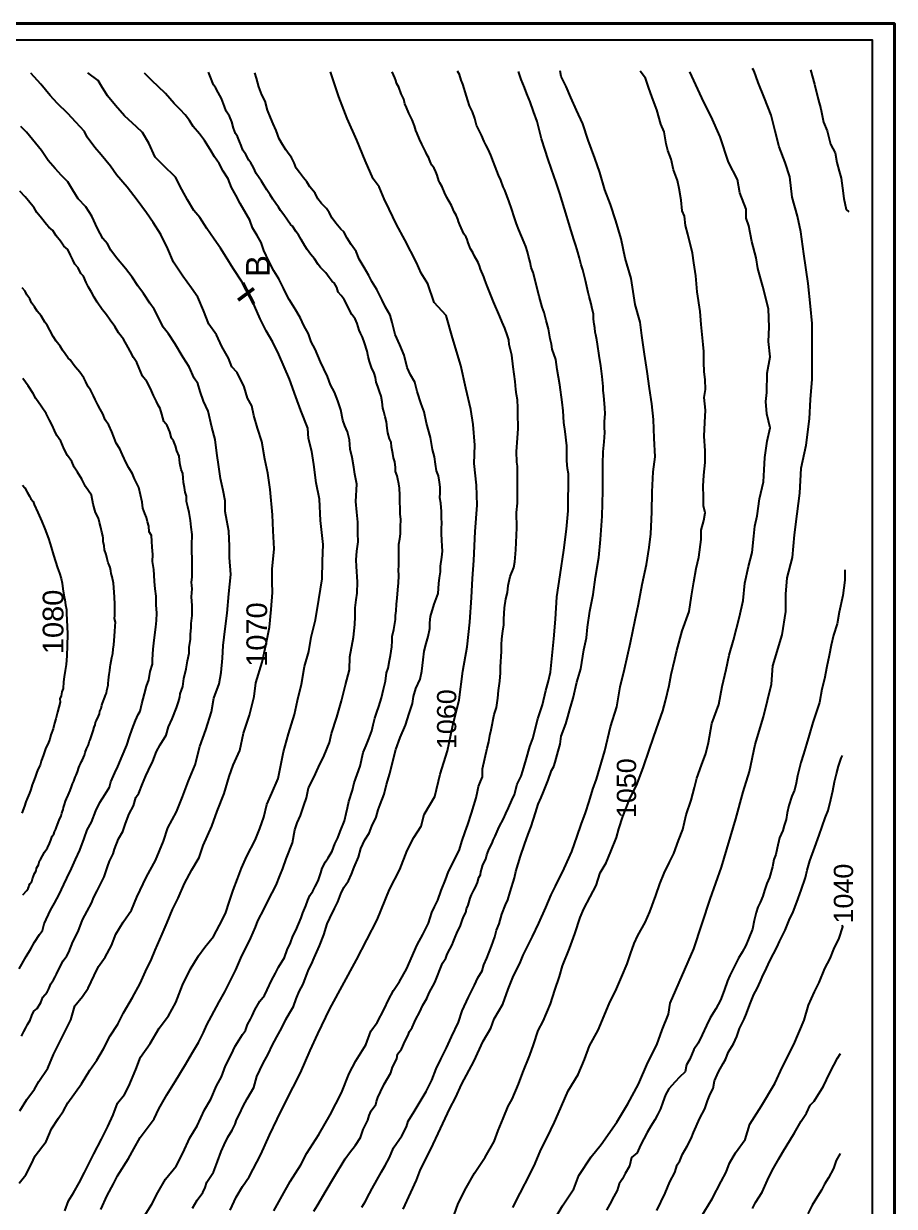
# Model space of a CAD drawing. Header units: millimetres. Extents: x 19067981 to 38137102, y 2652003 to 2652615.
# Drawn here: x 19068171.39 to 19068182.61, y 2652478.51 to 2652493.74 of the extents above; entities that cross this region are included whole.
import ezdxf

# ---------------------------------------------------------------- set-up
doc = ezdxf.new("R2010")
doc.units = ezdxf.units.MM
doc.layers.add('Layer1', color=7, linetype='Continuous', lineweight=50)
doc.styles.get("Standard").update_dxf_attribs({"font": 'arial.ttf'})

msp = doc.modelspace()

# ---------------------------------------------------------------- linework, layer by layer
at = {"color": 0, "lineweight": 40, "ltscale": 0.2}
msp.add_lwpolyline([(19068161.614, 2652493.739), (19068182.614, 2652493.739), (19068182.614, 2652464.039), (19068161.614, 2652464.039), (19068161.614, 2652493.739)], dxfattribs=at)
for points in [[(19068162.114, 2652465.013), (19068162.114, 2652493.532), (19068182.327, 2652493.532), (19068182.327, 2652465.013), (19068162.114, 2652465.013)], [(19068162.114, 2652465.013), (19068162.114, 2652493.532), (19068182.327, 2652493.532), (19068182.327, 2652465.013), (19068162.114, 2652465.013)], [(19068178.21, 2652478.297), (19068178.338, 2652478.517), (19068178.483, 2652478.734), (19068178.549, 2652478.907), (19068178.709, 2652479.145), (19068178.837, 2652479.306), (19068179.039, 2652479.595), (19068179.178, 2652479.831), (19068179.318, 2652480.081), (19068179.437, 2652480.361), (19068179.553, 2652480.59), (19068179.622, 2652480.781), (19068179.706, 2652480.985), (19068179.727, 2652481.127), (19068180.03, 2652481.824), (19068180.241, 2652482.464), (19068180.387, 2652482.878), (19068180.572, 2652483.5), (19068180.665, 2652483.848), (19068180.748, 2652484.11), (19068180.822, 2652484.458), (19068180.926, 2652484.813), (19068181.032, 2652485.234), (19068181.047, 2652485.469), (19068181.168, 2652485.868), (19068181.216, 2652486.169), (19068181.216, 2652486.392), (19068181.231, 2652486.601), (19068181.302, 2652486.863), (19068181.329, 2652487.156), (19068181.362, 2652487.429), (19068181.398, 2652487.694), (19068181.415, 2652488.016), (19068181.478, 2652488.311), (19068181.52, 2652488.649), (19068181.535, 2652488.899), (19068181.553, 2652489.161), (19068181.553, 2652489.5), (19068181.556, 2652489.879), (19068181.532, 2652490.102), (19068181.502, 2652490.394), (19068181.448, 2652490.777), (19068181.409, 2652491.057), (19068181.368, 2652491.262), (19068181.296, 2652491.503), (19068181.267, 2652491.765), (19068181.207, 2652491.95), (19068181.13, 2652492.152), (19068181.079, 2652492.355), (19068181.026, 2652492.56), (19068180.939, 2652492.778), (19068180.859, 2652492.98), (19068180.806, 2652493.126), (19068180.787, 2652493.16)], [(19068171.926, 2652478.45), (19068171.974, 2652478.58), (19068172.039, 2652478.685), (19068172.111, 2652478.813), (19068172.177, 2652478.946), (19068172.298, 2652479.186), (19068172.399, 2652479.375), (19068172.481, 2652479.539), (19068172.547, 2652479.688), (19068172.605, 2652479.837), (19068172.695, 2652479.948), (19068172.751, 2652480.058), (19068172.839, 2652480.271), (19068172.9, 2652480.43), (19068173.026, 2652480.607), (19068173.14, 2652480.804), (19068173.262, 2652480.961), (19068173.354, 2652481.134), (19068173.441, 2652481.359), (19068173.539, 2652481.558), (19068173.649, 2652481.735), (19068173.728, 2652481.848), (19068173.843, 2652481.983), (19068173.917, 2652482.13), (19068173.996, 2652482.28), (19068174.046, 2652482.439), (19068174.096, 2652482.582), (19068174.152, 2652482.725), (19068174.202, 2652482.863), (19068174.272, 2652483.018), (19068174.376, 2652483.226), (19068174.438, 2652483.375), (19068174.49, 2652483.521), (19068174.529, 2652483.684), (19068174.591, 2652483.829), (19068174.675, 2652484.018), (19068174.715, 2652484.233), (19068174.743, 2652484.361), (19068174.808, 2652484.593), (19068174.883, 2652484.844), (19068174.925, 2652485.025), (19068174.973, 2652485.232), (19068175.013, 2652485.463), (19068175.07, 2652485.655), (19068175.1, 2652485.838), (19068175.154, 2652486.063), (19068175.198, 2652486.322), (19068175.242, 2652486.592), (19068175.246, 2652486.817), (19068175.252, 2652487.034), (19068175.22, 2652487.343), (19068175.208, 2652487.616), (19068175.164, 2652487.827), (19068175.134, 2652488.062), (19068175.106, 2652488.229), (19068175.064, 2652488.396), (19068175.058, 2652488.528), (19068174.968, 2652488.759), (19068174.901, 2652488.934), (19068174.821, 2652489.163), (19068174.681, 2652489.48), (19068174.605, 2652489.638), (19068174.521, 2652489.785), (19068174.441, 2652489.94), (19068174.37, 2652490.105), (19068174.292, 2652490.263), (19068174.209, 2652490.41), (19068174.096, 2652490.587), (19068174.004, 2652490.732), (19068173.93, 2652490.848), (19068173.849, 2652490.965), (19068173.753, 2652491.102), (19068173.666, 2652491.241), (19068173.589, 2652491.332), (19068173.505, 2652491.47), (19068173.433, 2652491.605), (19068173.351, 2652491.762), (19068173.194, 2652491.918), (19068173.088, 2652492.019), (19068173.006, 2652492.198), (19068172.924, 2652492.337), (19068172.847, 2652492.409), (19068172.695, 2652492.552), (19068172.58, 2652492.687), (19068172.474, 2652492.811), (19068172.398, 2652492.936), (19068172.356, 2652493.008), (19068172.22, 2652493.105)], [(19068172.389, 2652478.467), (19068172.472, 2652478.65), (19068172.552, 2652478.8), (19068172.605, 2652478.901), (19068172.745, 2652479.127), (19068172.813, 2652479.252), (19068172.895, 2652479.398), (19068173.078, 2652479.635), (19068173.135, 2652479.764), (19068173.24, 2652479.944), (19068173.346, 2652480.115), (19068173.482, 2652480.338), (19068173.57, 2652480.49), (19068173.646, 2652480.621), (19068173.711, 2652480.748), (19068173.754, 2652480.847), (19068173.815, 2652480.958), (19068173.915, 2652481.142), (19068173.989, 2652481.271), (19068174.064, 2652481.427), (19068174.128, 2652481.554), (19068174.194, 2652481.705), (19068174.323, 2652481.966), (19068174.383, 2652482.105), (19068174.414, 2652482.185), (19068174.494, 2652482.341), (19068174.544, 2652482.449), (19068174.596, 2652482.548), (19068174.648, 2652482.645), (19068174.697, 2652482.767), (19068174.735, 2652482.861), (19068174.777, 2652482.983), (19068174.859, 2652483.191), (19068174.888, 2652483.359), (19068174.92, 2652483.446), (19068174.961, 2652483.543), (19068175.006, 2652483.672), (19068175.039, 2652483.771), (19068175.065, 2652483.9), (19068175.132, 2652484.033), (19068175.195, 2652484.165), (19068175.266, 2652484.315), (19068175.335, 2652484.481), (19068175.361, 2652484.598), (19068175.428, 2652484.81), (19068175.49, 2652485.019), (19068175.54, 2652485.224), (19068175.594, 2652485.416), (19068175.597, 2652485.586), (19068175.643, 2652485.84), (19068175.664, 2652486), (19068175.666, 2652486.099), (19068175.668, 2652486.217), (19068175.678, 2652486.318), (19068175.694, 2652486.406), (19068175.695, 2652486.55), (19068175.684, 2652486.748), (19068175.678, 2652486.836), (19068175.686, 2652486.946), (19068175.703, 2652487.066), (19068175.701, 2652487.18), (19068175.7, 2652487.318), (19068175.688, 2652487.448), (19068175.674, 2652487.587), (19068175.687, 2652487.808), (19068175.662, 2652487.938), (19068175.651, 2652488.028), (19068175.628, 2652488.151), (19068175.602, 2652488.261), (19068175.592, 2652488.379), (19068175.566, 2652488.481), (19068175.535, 2652488.561), (19068175.508, 2652488.634), (19068175.482, 2652488.764), (19068175.442, 2652488.88), (19068175.402, 2652488.992), (19068175.348, 2652489.088), (19068175.309, 2652489.197), (19068175.264, 2652489.296), (19068175.218, 2652489.384), (19068175.152, 2652489.549), (19068175.099, 2652489.643), (19068175.063, 2652489.744), (19068175.004, 2652489.852), (19068174.961, 2652489.947), (19068174.916, 2652490.029), (19068174.869, 2652490.104), (19068174.817, 2652490.185), (19068174.776, 2652490.261), (19068174.745, 2652490.332), (19068174.683, 2652490.452), (19068174.617, 2652490.558), (19068174.553, 2652490.681), (19068174.489, 2652490.818), (19068174.453, 2652490.923), (19068174.405, 2652491.013), (19068174.345, 2652491.109), (19068174.308, 2652491.21), (19068174.262, 2652491.289), (19068174.186, 2652491.421), (19068174.129, 2652491.531), (19068174.072, 2652491.631), (19068174.029, 2652491.742), (19068173.967, 2652491.84), (19068173.912, 2652491.939), (19068173.854, 2652492.023), (19068173.798, 2652492.117), (19068173.724, 2652492.233), (19068173.661, 2652492.319), (19068173.58, 2652492.414), (19068173.531, 2652492.493), (19068173.474, 2652492.563), (19068173.412, 2652492.635), (19068173.335, 2652492.712), (19068173.224, 2652492.839), (19068173.127, 2652492.928), (19068173.049, 2652493.004), (19068172.953, 2652493.102)], [(19068172.95, 2652478.386), (19068173.045, 2652478.536), (19068173.125, 2652478.689), (19068173.222, 2652478.86), (19068173.358, 2652479.028), (19068173.447, 2652479.195), (19068173.538, 2652479.39), (19068173.631, 2652479.548), (19068173.727, 2652479.752), (19068173.807, 2652479.888), (19068173.881, 2652480.06), (19068173.943, 2652480.176), (19068173.996, 2652480.317), (19068174.068, 2652480.461), (19068174.122, 2652480.57), (19068174.173, 2652480.653), (19068174.215, 2652480.721), (19068174.253, 2652480.775), (19068174.277, 2652480.849), (19068174.316, 2652480.921), (19068174.341, 2652480.961), (19068174.374, 2652481.041), (19068174.44, 2652481.15), (19068174.496, 2652481.226), (19068174.534, 2652481.298), (19068174.589, 2652481.417), (19068174.638, 2652481.511), (19068174.677, 2652481.588), (19068174.755, 2652481.715), (19068174.792, 2652481.813), (19068174.833, 2652481.903), (19068174.865, 2652481.988), (19068174.9, 2652482.06), (19068174.938, 2652482.144), (19068174.972, 2652482.224), (19068174.994, 2652482.291), (19068175.032, 2652482.379), (19068175.058, 2652482.451), (19068175.083, 2652482.512), (19068175.119, 2652482.568), (19068175.153, 2652482.627), (19068175.188, 2652482.7), (19068175.223, 2652482.802), (19068175.241, 2652482.865), (19068175.283, 2652482.946), (19068175.318, 2652482.996), (19068175.369, 2652483.082), (19068175.403, 2652483.176), (19068175.444, 2652483.256), (19068175.472, 2652483.337), (19068175.527, 2652483.473), (19068175.55, 2652483.566), (19068175.567, 2652483.642), (19068175.586, 2652483.723), (19068175.634, 2652483.868), (19068175.655, 2652483.965), (19068175.691, 2652484.072), (19068175.732, 2652484.178), (19068175.769, 2652484.353), (19068175.81, 2652484.443), (19068175.843, 2652484.531), (19068175.88, 2652484.634), (19068175.9, 2652484.712), (19068175.92, 2652484.795), (19068175.947, 2652484.875), (19068175.971, 2652484.948), (19068176.005, 2652485.056), (19068176.033, 2652485.169), (19068176.057, 2652485.271), (19068176.071, 2652485.379), (19068176.091, 2652485.44), (19068176.11, 2652485.54), (19068176.123, 2652485.603), (19068176.139, 2652485.716), (19068176.141, 2652485.792), (19068176.144, 2652485.848), (19068176.166, 2652485.939), (19068176.184, 2652486.068), (19068176.184, 2652486.119), (19068176.193, 2652486.179), (19068176.201, 2652486.262), (19068176.207, 2652486.342), (19068176.217, 2652486.45), (19068176.223, 2652486.537), (19068176.227, 2652486.628), (19068176.226, 2652486.712), (19068176.228, 2652486.754), (19068176.23, 2652486.855), (19068176.231, 2652486.941), (19068176.231, 2652487.037), (19068176.243, 2652487.104), (19068176.249, 2652487.171), (19068176.252, 2652487.261), (19068176.254, 2652487.354), (19068176.245, 2652487.426), (19068176.246, 2652487.511), (19068176.243, 2652487.564), (19068176.243, 2652487.666), (19068176.239, 2652487.758), (19068176.227, 2652487.815), (19068176.217, 2652487.873), (19068176.207, 2652487.915), (19068176.184, 2652487.974), (19068176.186, 2652488.022), (19068176.179, 2652488.096), (19068176.162, 2652488.149), (19068176.151, 2652488.204), (19068176.135, 2652488.288), (19068176.132, 2652488.349), (19068176.109, 2652488.393), (19068176.087, 2652488.472), (19068176.077, 2652488.532), (19068176.072, 2652488.611), (19068176.052, 2652488.677), (19068176.036, 2652488.743), (19068176.024, 2652488.786), (19068176.016, 2652488.867), (19068176.001, 2652488.941), (19068175.978, 2652489.002), (19068175.957, 2652489.066), (19068175.935, 2652489.121), (19068175.93, 2652489.181), (19068175.911, 2652489.237), (19068175.877, 2652489.31), (19068175.853, 2652489.387), (19068175.834, 2652489.453), (19068175.82, 2652489.523), (19068175.787, 2652489.627), (19068175.759, 2652489.704), (19068175.736, 2652489.754), (19068175.72, 2652489.794), (19068175.691, 2652489.878), (19068175.668, 2652489.94), (19068175.623, 2652489.994), (19068175.595, 2652490.05), (19068175.565, 2652490.116), (19068175.524, 2652490.186), (19068175.484, 2652490.239), (19068175.447, 2652490.28), (19068175.428, 2652490.341), (19068175.395, 2652490.4), (19068175.372, 2652490.42), (19068175.333, 2652490.471), (19068175.288, 2652490.529), (19068175.221, 2652490.598), (19068175.19, 2652490.639), (19068175.141, 2652490.712), (19068175.091, 2652490.771), (19068175.049, 2652490.832), (19068175.018, 2652490.878), (19068174.972, 2652490.958), (19068174.938, 2652491.021), (19068174.906, 2652491.057), (19068174.858, 2652491.13), (19068174.832, 2652491.153), (19068174.795, 2652491.207), (19068174.748, 2652491.275), (19068174.706, 2652491.335), (19068174.677, 2652491.376), (19068174.642, 2652491.421), (19068174.605, 2652491.477), (19068174.571, 2652491.535), (19068174.53, 2652491.598), (19068174.486, 2652491.666), (19068174.46, 2652491.712), (19068174.428, 2652491.752), (19068174.391, 2652491.808), (19068174.357, 2652491.885), (19068174.32, 2652491.947), (19068174.295, 2652491.981), (19068174.258, 2652492.054), (19068174.219, 2652492.111), (19068174.198, 2652492.169), (19068174.177, 2652492.222), (19068174.149, 2652492.284), (19068174.125, 2652492.323), (19068174.1, 2652492.393), (19068174.075, 2652492.476), (19068174.048, 2652492.549), (19068174.005, 2652492.612), (19068173.981, 2652492.672), (19068173.944, 2652492.775), (19068173.902, 2652492.851), (19068173.868, 2652492.916), (19068173.84, 2652492.953), (19068173.795, 2652493.07), (19068173.775, 2652493.113)], [(19068173.572, 2652478.484), (19068173.63, 2652478.59), (19068173.704, 2652478.688), (19068173.732, 2652478.754), (19068173.756, 2652478.819), (19068173.84, 2652478.951), (19068173.893, 2652479.088), (19068173.938, 2652479.216), (19068173.977, 2652479.302), (19068174.027, 2652479.4), (19068174.08, 2652479.49), (19068174.119, 2652479.567), (19068174.138, 2652479.623), (19068174.174, 2652479.697), (19068174.223, 2652479.799), (19068174.276, 2652479.893), (19068174.362, 2652480.04), (19068174.4, 2652480.183), (19068174.478, 2652480.346), (19068174.548, 2652480.478), (19068174.596, 2652480.58), (19068174.659, 2652480.693), (19068174.722, 2652480.809), (19068174.773, 2652480.915), (19068174.82, 2652480.996), (19068174.873, 2652481.081), (19068174.904, 2652481.18), (19068174.946, 2652481.274), (19068174.998, 2652481.371), (19068175.04, 2652481.487), (19068175.07, 2652481.565), (19068175.104, 2652481.627), (19068175.139, 2652481.708), (19068175.207, 2652481.866), (19068175.261, 2652482.007), (19068175.304, 2652482.147), (19068175.341, 2652482.22), (19068175.402, 2652482.345), (19068175.443, 2652482.429), (19068175.48, 2652482.532), (19068175.522, 2652482.616), (19068175.582, 2652482.699), (19068175.617, 2652482.787), (19068175.655, 2652482.879), (19068175.708, 2652483.006), (19068175.741, 2652483.118), (19068175.789, 2652483.23), (19068175.845, 2652483.317), (19068175.879, 2652483.405), (19068175.937, 2652483.522), (19068175.964, 2652483.614), (19068175.989, 2652483.682), (19068176.042, 2652483.816), (19068176.068, 2652483.943), (19068176.112, 2652484.082), (19068176.153, 2652484.24), (19068176.192, 2652484.393), (19068176.247, 2652484.545), (19068176.313, 2652484.705), (19068176.361, 2652484.855), (19068176.407, 2652484.985), (19068176.42, 2652485.073), (19068176.449, 2652485.178), (19068176.504, 2652485.299), (19068176.525, 2652485.401), (19068176.542, 2652485.545), (19068176.557, 2652485.657), (19068176.58, 2652485.759), (19068176.605, 2652485.846), (19068176.627, 2652485.949), (19068176.63, 2652486.024), (19068176.636, 2652486.104), (19068176.683, 2652486.264), (19068176.734, 2652486.401), (19068176.743, 2652486.53), (19068176.754, 2652486.603), (19068176.764, 2652486.678), (19068176.768, 2652486.753), (19068176.782, 2652486.867), (19068176.793, 2652486.948), (19068176.788, 2652487.011), (19068176.782, 2652487.086), (19068176.779, 2652487.169), (19068176.78, 2652487.245), (19068176.784, 2652487.297), (19068176.777, 2652487.385), (19068176.778, 2652487.456), (19068176.77, 2652487.565), (19068176.759, 2652487.632), (19068176.761, 2652487.699), (19068176.761, 2652487.772), (19068176.754, 2652487.835), (19068176.742, 2652487.916), (19068176.715, 2652487.979), (19068176.701, 2652488.068), (19068176.687, 2652488.16), (19068176.663, 2652488.255), (19068176.636, 2652488.41), (19068176.587, 2652488.594), (19068176.556, 2652488.74), (19068176.515, 2652488.842), (19068176.466, 2652489.002), (19068176.437, 2652489.123), (19068176.381, 2652489.216), (19068176.337, 2652489.31), (19068176.297, 2652489.468), (19068176.243, 2652489.602), (19068176.18, 2652489.735), (19068176.143, 2652489.892), (19068176.116, 2652489.986), (19068176.059, 2652490.087), (19068176.013, 2652490.178), (19068175.947, 2652490.314), (19068175.882, 2652490.42), (19068175.841, 2652490.494), (19068175.782, 2652490.598), (19068175.718, 2652490.705), (19068175.679, 2652490.803), (19068175.615, 2652490.894), (19068175.565, 2652490.975), (19068175.522, 2652491.058), (19068175.481, 2652491.093), (19068175.418, 2652491.168), (19068175.369, 2652491.235), (19068175.331, 2652491.308), (19068175.298, 2652491.357), (19068175.232, 2652491.422), (19068175.186, 2652491.484), (19068175.15, 2652491.558), (19068175.082, 2652491.636), (19068175.045, 2652491.701), (19068174.999, 2652491.752), (19068174.949, 2652491.822), (19068174.908, 2652491.88), (19068174.882, 2652491.947), (19068174.846, 2652492.017), (19068174.815, 2652492.054), (19068174.771, 2652492.115), (19068174.731, 2652492.183), (19068174.687, 2652492.256), (19068174.647, 2652492.361), (19068174.61, 2652492.45), (19068174.577, 2652492.529), (19068174.538, 2652492.626), (19068174.507, 2652492.742), (19068174.464, 2652492.824), (19068174.427, 2652492.927), (19068174.397, 2652493.037), (19068174.375, 2652493.104)], [(19068174.617, 2652478.452), (19068174.725, 2652478.643), (19068174.828, 2652478.829), (19068174.965, 2652479.044), (19068175.045, 2652479.193), (19068175.197, 2652479.433), (19068175.345, 2652479.688), (19068175.491, 2652479.969), (19068175.588, 2652480.221), (19068175.673, 2652480.385), (19068175.805, 2652480.589), (19068175.868, 2652480.764), (19068175.948, 2652480.878), (19068176.042, 2652481.05), (19068176.096, 2652481.17), (19068176.162, 2652481.288), (19068176.239, 2652481.405), (19068176.328, 2652481.565), (19068176.464, 2652481.879), (19068176.539, 2652482.008), (19068176.613, 2652482.154), (19068176.655, 2652482.294), (19068176.688, 2652482.367), (19068176.731, 2652482.45), (19068176.773, 2652482.578), (19068176.831, 2652482.714), (19068176.87, 2652482.82), (19068176.957, 2652482.988), (19068177.01, 2652483.103), (19068177.039, 2652483.207), (19068177.083, 2652483.332), (19068177.12, 2652483.425), (19068177.165, 2652483.571), (19068177.225, 2652483.77), (19068177.242, 2652483.853), (19068177.254, 2652483.914), (19068177.282, 2652483.979), (19068177.305, 2652484.041), (19068177.309, 2652484.142), (19068177.368, 2652484.408), (19068177.389, 2652484.493), (19068177.402, 2652484.574), (19068177.42, 2652484.647), (19068177.458, 2652484.841), (19068177.487, 2652484.931), (19068177.506, 2652485.053), (19068177.515, 2652485.154), (19068177.531, 2652485.273), (19068177.54, 2652485.379), (19068177.54, 2652485.456), (19068177.553, 2652485.653), (19068177.554, 2652485.738), (19068177.557, 2652485.818), (19068177.571, 2652485.918), (19068177.58, 2652485.998), (19068177.58, 2652486.069), (19068177.591, 2652486.215), (19068177.606, 2652486.331), (19068177.629, 2652486.416), (19068177.639, 2652486.504), (19068177.665, 2652486.619), (19068177.71, 2652486.734), (19068177.723, 2652486.809), (19068177.735, 2652486.963), (19068177.748, 2652487.246), (19068177.746, 2652487.444), (19068177.757, 2652487.565), (19068177.76, 2652487.688), (19068177.759, 2652487.791), (19068177.758, 2652487.88), (19068177.756, 2652488.04), (19068177.748, 2652488.094), (19068177.746, 2652488.228), (19068177.76, 2652488.4), (19068177.765, 2652488.524), (19068177.764, 2652488.724), (19068177.762, 2652488.791), (19068177.756, 2652488.896), (19068177.744, 2652488.965), (19068177.737, 2652489.027), (19068177.727, 2652489.13), (19068177.702, 2652489.319), (19068177.686, 2652489.471), (19068177.652, 2652489.609), (19068177.646, 2652489.666), (19068177.629, 2652489.718), (19068177.597, 2652489.816), (19068177.559, 2652489.893), (19068177.529, 2652489.966), (19068177.451, 2652490.155), (19068177.363, 2652490.37), (19068177.337, 2652490.441), (19068177.324, 2652490.48), (19068177.283, 2652490.579), (19068177.267, 2652490.619), (19068177.25, 2652490.662), (19068177.206, 2652490.747), (19068177.184, 2652490.791), (19068177.154, 2652490.84), (19068177.124, 2652490.918), (19068177.111, 2652490.96), (19068177.095, 2652490.989), (19068177.068, 2652491.032), (19068177.017, 2652491.148), (19068177, 2652491.192), (19068176.989, 2652491.222), (19068176.968, 2652491.273), (19068176.943, 2652491.315), (19068176.906, 2652491.399), (19068176.879, 2652491.448), (19068176.846, 2652491.5), (19068176.818, 2652491.566), (19068176.787, 2652491.639), (19068176.758, 2652491.689), (19068176.743, 2652491.713), (19068176.721, 2652491.789), (19068176.704, 2652491.83), (19068176.686, 2652491.876), (19068176.655, 2652491.918), (19068176.643, 2652491.943), (19068176.625, 2652491.986), (19068176.614, 2652492.013), (19068176.596, 2652492.045), (19068176.579, 2652492.082), (19068176.548, 2652492.146), (19068176.526, 2652492.187), (19068176.496, 2652492.253), (19068176.465, 2652492.325), (19068176.45, 2652492.363), (19068176.43, 2652492.424), (19068176.401, 2652492.501), (19068176.38, 2652492.545), (19068176.36, 2652492.588), (19068176.328, 2652492.659), (19068176.308, 2652492.705), (19068176.292, 2652492.767), (19068176.259, 2652492.836), (19068176.229, 2652492.922), (19068176.203, 2652492.963), (19068176.199, 2652492.977), (19068176.19, 2652493.008), (19068176.176, 2652493.043), (19068176.141, 2652493.119)], [(19068175.133, 2652478.447), (19068175.176, 2652478.515), (19068175.292, 2652478.714), (19068175.386, 2652478.871), (19068175.536, 2652479.12), (19068175.595, 2652479.2), (19068175.67, 2652479.296), (19068175.733, 2652479.397), (19068175.771, 2652479.497), (19068175.829, 2652479.621), (19068175.848, 2652479.679), (19068175.871, 2652479.738), (19068175.934, 2652479.823), (19068175.943, 2652479.86), (19068175.959, 2652479.909), (19068175.994, 2652479.985), (19068176.042, 2652480.081), (19068176.124, 2652480.23), (19068176.149, 2652480.301), (19068176.202, 2652480.411), (19068176.211, 2652480.468), (19068176.265, 2652480.533), (19068176.312, 2652480.639), (19068176.345, 2652480.703), (19068176.367, 2652480.76), (19068176.401, 2652480.812), (19068176.429, 2652480.881), (19068176.447, 2652480.92), (19068176.494, 2652481.006), (19068176.54, 2652481.102), (19068176.589, 2652481.187), (19068176.621, 2652481.258), (19068176.693, 2652481.394), (19068176.793, 2652481.64), (19068176.836, 2652481.705), (19068176.852, 2652481.755), (19068176.885, 2652481.822), (19068176.915, 2652481.876), (19068176.928, 2652481.91), (19068176.955, 2652481.974), (19068176.975, 2652482.027), (19068177.022, 2652482.128), (19068177.047, 2652482.19), (19068177.061, 2652482.239), (19068177.091, 2652482.295), (19068177.102, 2652482.342), (19068177.121, 2652482.389), (19068177.149, 2652482.477), (19068177.167, 2652482.521), (19068177.196, 2652482.581), (19068177.218, 2652482.62), (19068177.244, 2652482.68), (19068177.26, 2652482.743), (19068177.282, 2652482.78), (19068177.284, 2652482.815), (19068177.299, 2652482.859), (19068177.312, 2652482.907), (19068177.348, 2652482.98), (19068177.364, 2652483.038), (19068177.384, 2652483.09), (19068177.407, 2652483.139), (19068177.431, 2652483.186), (19068177.443, 2652483.223), (19068177.458, 2652483.251), (19068177.472, 2652483.276), (19068177.523, 2652483.396), (19068177.577, 2652483.499), (19068177.607, 2652483.568), (19068177.644, 2652483.641), (19068177.685, 2652483.739), (19068177.721, 2652483.813), (19068177.754, 2652483.944), (19068177.807, 2652484.049), (19068177.825, 2652484.118), (19068177.871, 2652484.264), (19068177.916, 2652484.429), (19068177.955, 2652484.536), (19068178.022, 2652484.789), (19068178.079, 2652484.967), (19068178.125, 2652485.152), (19068178.152, 2652485.26), (19068178.184, 2652485.39), (19068178.226, 2652485.819), (19068178.248, 2652486.07), (19068178.264, 2652486.359), (19068178.306, 2652486.642), (19068178.354, 2652486.961), (19068178.388, 2652487.231), (19068178.411, 2652487.465), (19068178.415, 2652487.941), (19068178.403, 2652488.011), (19068178.393, 2652488.109), (19068178.392, 2652488.302), (19068178.372, 2652488.488), (19068178.357, 2652488.602), (19068178.345, 2652488.752), (19068178.332, 2652488.863), (19068178.303, 2652489.086), (19068178.27, 2652489.284), (19068178.251, 2652489.414), (19068178.206, 2652489.546), (19068178.195, 2652489.612), (19068178.181, 2652489.681), (19068178.158, 2652489.808), (19068178.127, 2652489.916), (19068178.1, 2652490.02), (19068178.077, 2652490.09), (19068178.038, 2652490.228), (19068177.96, 2652490.534), (19068177.936, 2652490.599), (19068177.923, 2652490.667), (19068177.9, 2652490.743), (19068177.885, 2652490.799), (19068177.864, 2652490.868), (19068177.843, 2652490.919), (19068177.774, 2652491.085), (19068177.744, 2652491.163), (19068177.718, 2652491.238), (19068177.679, 2652491.36), (19068177.651, 2652491.444), (19068177.594, 2652491.594), (19068177.574, 2652491.638), (19068177.542, 2652491.724), (19068177.515, 2652491.788), (19068177.45, 2652491.957), (19068177.413, 2652492.045), (19068177.379, 2652492.121), (19068177.349, 2652492.178), (19068177.329, 2652492.223), (19068177.296, 2652492.301), (19068177.229, 2652492.43), (19068177.209, 2652492.518), (19068177.178, 2652492.602), (19068177.139, 2652492.681), (19068177.12, 2652492.748), (19068177.103, 2652492.806), (19068177.055, 2652492.958), (19068177.034, 2652493.011), (19068177.011, 2652493.084), (19068176.986, 2652493.126)], [(19068175.752, 2652478.501), (19068175.796, 2652478.569), (19068175.852, 2652478.676), (19068175.887, 2652478.738), (19068176.004, 2652478.954), (19068176.054, 2652479.035), (19068176.109, 2652479.139), (19068176.159, 2652479.263), (19068176.268, 2652479.419), (19068176.329, 2652479.532), (19068176.35, 2652479.605), (19068176.425, 2652479.731), (19068176.491, 2652479.836), (19068176.528, 2652479.904), (19068176.58, 2652479.99), (19068176.654, 2652480.136), (19068176.711, 2652480.279), (19068176.772, 2652480.404), (19068176.842, 2652480.55), (19068176.907, 2652480.694), (19068176.997, 2652480.883), (19068177.047, 2652481.025), (19068177.128, 2652481.204), (19068177.206, 2652481.356), (19068177.247, 2652481.452), (19068177.302, 2652481.543), (19068177.325, 2652481.619), (19068177.364, 2652481.705), (19068177.421, 2652481.859), (19068177.466, 2652481.98), (19068177.488, 2652482.064), (19068177.521, 2652482.146), (19068177.558, 2652482.271), (19068177.605, 2652482.391), (19068177.633, 2652482.458), (19068177.665, 2652482.56), (19068177.721, 2652482.739), (19068177.738, 2652482.823), (19068177.795, 2652483.02), (19068177.849, 2652483.169), (19068177.896, 2652483.301), (19068177.933, 2652483.401), (19068177.99, 2652483.578), (19068178.024, 2652483.69), (19068178.062, 2652483.776), (19068178.094, 2652483.849), (19068178.155, 2652483.997), (19068178.197, 2652484.121), (19068178.226, 2652484.175), (19068178.243, 2652484.229), (19068178.284, 2652484.372), (19068178.309, 2652484.461), (19068178.32, 2652484.563), (19068178.383, 2652484.721), (19068178.406, 2652484.815), (19068178.432, 2652484.908), (19068178.475, 2652485.052), (19068178.523, 2652485.261), (19068178.573, 2652485.431), (19068178.615, 2652485.674), (19068178.648, 2652485.83), (19068178.658, 2652485.966), (19068178.692, 2652486.173), (19068178.735, 2652486.389), (19068178.764, 2652486.613), (19068178.807, 2652486.865), (19068178.827, 2652487.096), (19068178.851, 2652487.397), (19068178.858, 2652487.725), (19068178.857, 2652487.868), (19068178.857, 2652488.07), (19068178.861, 2652488.227), (19068178.873, 2652488.356), (19068178.884, 2652488.473), (19068178.879, 2652488.537), (19068178.88, 2652488.617), (19068178.886, 2652488.713), (19068178.883, 2652488.79), (19068178.872, 2652488.952), (19068178.864, 2652489.017), (19068178.861, 2652489.065), (19068178.85, 2652489.194), (19068178.831, 2652489.333), (19068178.812, 2652489.464), (19068178.791, 2652489.613), (19068178.78, 2652489.668), (19068178.767, 2652489.73), (19068178.76, 2652489.767), (19068178.754, 2652489.823), (19068178.744, 2652489.868), (19068178.738, 2652489.935), (19068178.736, 2652489.997), (19068178.714, 2652490.09), (19068178.707, 2652490.13), (19068178.682, 2652490.224), (19068178.67, 2652490.278), (19068178.652, 2652490.353), (19068178.636, 2652490.431), (19068178.602, 2652490.568), (19068178.578, 2652490.635), (19068178.558, 2652490.719), (19068178.535, 2652490.796), (19068178.511, 2652490.881), (19068178.486, 2652490.961), (19068178.449, 2652491.073), (19068178.419, 2652491.168), (19068178.394, 2652491.255), (19068178.304, 2652491.552), (19068178.257, 2652491.694), (19068178.197, 2652491.864), (19068178.149, 2652492.004), (19068178.116, 2652492.108), (19068178.069, 2652492.255), (19068178.01, 2652492.481), (19068177.965, 2652492.609), (19068177.923, 2652492.733), (19068177.88, 2652492.836), (19068177.85, 2652492.915), (19068177.805, 2652493.02), (19068177.772, 2652493.123)], [(19068176.286, 2652478.473), (19068176.385, 2652478.686), (19068176.455, 2652478.847), (19068176.51, 2652478.982), (19068176.642, 2652479.245), (19068176.768, 2652479.513), (19068176.888, 2652479.768), (19068176.958, 2652479.907), (19068177.041, 2652480.086), (19068177.194, 2652480.373), (19068177.316, 2652480.637), (19068177.413, 2652480.805), (19068177.458, 2652480.922), (19068177.568, 2652481.111), (19068177.637, 2652481.308), (19068177.705, 2652481.479), (19068177.789, 2652481.637), (19068177.832, 2652481.744), (19068177.953, 2652481.985), (19068178.035, 2652482.158), (19068178.124, 2652482.359), (19068178.194, 2652482.522), (19068178.247, 2652482.633), (19068178.36, 2652482.86), (19068178.457, 2652483.08), (19068178.526, 2652483.275), (19068178.579, 2652483.428), (19068178.635, 2652483.577), (19068178.682, 2652483.723), (19068178.73, 2652483.882), (19068178.774, 2652484.009), (19068178.883, 2652484.376), (19068178.957, 2652484.683), (19068179.036, 2652484.94), (19068179.082, 2652485.201), (19068179.135, 2652485.425), (19068179.215, 2652485.771), (19068179.274, 2652486.061), (19068179.316, 2652486.265), (19068179.365, 2652486.519), (19068179.42, 2652486.776), (19068179.456, 2652486.992), (19068179.477, 2652487.17), (19068179.491, 2652487.45), (19068179.492, 2652487.71), (19068179.508, 2652487.968), (19068179.532, 2652488.163), (19068179.52, 2652488.402), (19068179.511, 2652488.642), (19068179.489, 2652488.844), (19068179.46, 2652489.039), (19068179.431, 2652489.26), (19068179.396, 2652489.485), (19068179.359, 2652489.722), (19068179.338, 2652489.893), (19068179.275, 2652490.123), (19068179.223, 2652490.459), (19068179.147, 2652490.721), (19068179.092, 2652490.968), (19068179.026, 2652491.201), (19068178.955, 2652491.41), (19068178.885, 2652491.601), (19068178.82, 2652491.821), (19068178.754, 2652492.006), (19068178.669, 2652492.238), (19068178.6, 2652492.447), (19068178.52, 2652492.626), (19068178.447, 2652492.79), (19068178.387, 2652492.93), (19068178.322, 2652493.06), (19068178.306, 2652493.133)], [(19068177.697, 2652478.493), (19068177.792, 2652478.68), (19068177.916, 2652478.918), (19068177.984, 2652479.063), (19068178.06, 2652479.235), (19068178.14, 2652479.396), (19068178.234, 2652479.595), (19068178.283, 2652479.702), (19068178.412, 2652479.996), (19068178.539, 2652480.208), (19068178.62, 2652480.402), (19068178.687, 2652480.576), (19068178.796, 2652480.777), (19068178.938, 2652481.116), (19068179.035, 2652481.312), (19068179.097, 2652481.462), (19068179.171, 2652481.631), (19068179.213, 2652481.759), (19068179.26, 2652481.893), (19068179.307, 2652481.997), (19068179.402, 2652482.163), (19068179.462, 2652482.3), (19068179.541, 2652482.514), (19068179.594, 2652482.664), (19068179.646, 2652482.798), (19068179.717, 2652482.943), (19068179.773, 2652483.052), (19068179.833, 2652483.219), (19068179.887, 2652483.363), (19068179.933, 2652483.551), (19068179.998, 2652483.741), (19068180.038, 2652483.902), (19068180.067, 2652484.023), (19068180.128, 2652484.19), (19068180.185, 2652484.34), (19068180.219, 2652484.483), (19068180.261, 2652484.725), (19068180.353, 2652484.972), (19068180.397, 2652485.203), (19068180.447, 2652485.421), (19068180.487, 2652485.609), (19068180.54, 2652485.801), (19068180.618, 2652486.101), (19068180.665, 2652486.309), (19068180.689, 2652486.534), (19068180.734, 2652486.748), (19068180.781, 2652486.927), (19068180.803, 2652487.141), (19068180.817, 2652487.269), (19068180.846, 2652487.403), (19068180.875, 2652487.622), (19068180.926, 2652487.837), (19068180.935, 2652487.993), (19068180.944, 2652488.151), (19068180.975, 2652488.361), (19068181.015, 2652488.535), (19068180.973, 2652488.716), (19068180.959, 2652488.875), (19068180.973, 2652488.988), (19068180.975, 2652489.237), (19068181.013, 2652489.447), (19068180.991, 2652489.646), (19068181, 2652489.831), (19068180.993, 2652490.065), (19068180.919, 2652490.353), (19068180.855, 2652490.585), (19068180.832, 2652490.723), (19068180.779, 2652490.935), (19068180.738, 2652491.136), (19068180.705, 2652491.235), (19068180.706, 2652491.35), (19068180.623, 2652491.559), (19068180.593, 2652491.734), (19068180.479, 2652491.957), (19068180.37, 2652492.283), (19068180.253, 2652492.542), (19068180.161, 2652492.726), (19068179.978, 2652493.117)], [(19068181.532, 2652493.144), (19068181.585, 2652492.959), (19068181.631, 2652492.768), (19068181.668, 2652492.644), (19068181.702, 2652492.471), (19068181.748, 2652492.357), (19068181.791, 2652492.187), (19068181.853, 2652492.076), (19068181.874, 2652491.952), (19068181.902, 2652491.838), (19068181.927, 2652491.749), (19068181.945, 2652491.622), (19068181.961, 2652491.489), (19068181.995, 2652491.347), (19068182.029, 2652491.316)], [(19068171.345, 2652479.739), (19068171.435, 2652479.884), (19068171.534, 2652480.018), (19068171.59, 2652480.115), (19068171.706, 2652480.289), (19068171.779, 2652480.463), (19068171.847, 2652480.601), (19068171.935, 2652480.775), (19068172.002, 2652480.912), (19068172.056, 2652481.093), (19068172.155, 2652481.211), (19068172.228, 2652481.32), (19068172.303, 2652481.48), (19068172.357, 2652481.596), (19068172.447, 2652481.718), (19068172.525, 2652481.869), (19068172.583, 2652482.015), (19068172.676, 2652482.168), (19068172.783, 2652482.325), (19068172.854, 2652482.491), (19068172.978, 2652482.752), (19068173.092, 2652482.961), (19068173.195, 2652483.212), (19068173.254, 2652483.382), (19068173.365, 2652483.591), (19068173.442, 2652483.784), (19068173.518, 2652483.988), (19068173.604, 2652484.195), (19068173.665, 2652484.429), (19068173.74, 2652484.646), (19068173.816, 2652484.878), (19068173.847, 2652485.054), (19068173.915, 2652485.239), (19068173.939, 2652485.384), (19068173.958, 2652485.569), (19068173.967, 2652485.73), (19068173.993, 2652485.948), (19068174.019, 2652486.149), (19068174.038, 2652486.398), (19068174.066, 2652486.646), (19068174.049, 2652486.865), (19068174.046, 2652487.011), (19068174.04, 2652487.204), (19068174.014, 2652487.341), (19068173.991, 2652487.458), (19068173.991, 2652487.593), (19068173.967, 2652487.727), (19068173.932, 2652487.881), (19068173.911, 2652488.034), (19068173.883, 2652488.21), (19068173.861, 2652488.385), (19068173.821, 2652488.543), (19068173.774, 2652488.747), (19068173.714, 2652488.876), (19068173.67, 2652489.003), (19068173.638, 2652489.104), (19068173.591, 2652489.175), (19068173.528, 2652489.32), (19068173.449, 2652489.442), (19068173.344, 2652489.62), (19068173.262, 2652489.745), (19068173.193, 2652489.829), (19068173.141, 2652489.94), (19068173.075, 2652490.061), (19068173.019, 2652490.138), (19068172.937, 2652490.265), (19068172.867, 2652490.364), (19068172.793, 2652490.475), (19068172.707, 2652490.585), (19068172.593, 2652490.725), (19068172.52, 2652490.822), (19068172.476, 2652490.902), (19068172.416, 2652490.973), (19068172.348, 2652491.101), (19068172.273, 2652491.26), (19068172.195, 2652491.38), (19068172.096, 2652491.484), (19068172.03, 2652491.596), (19068171.965, 2652491.701), (19068171.881, 2652491.783), (19068171.801, 2652491.875), (19068171.712, 2652491.976), (19068171.626, 2652492.107), (19068171.51, 2652492.247), (19068171.43, 2652492.34), (19068171.357, 2652492.415)], [(19068171.367, 2652480.701), (19068171.398, 2652480.76), (19068171.424, 2652480.81), (19068171.444, 2652480.851), (19068171.479, 2652480.908), (19068171.5, 2652480.969), (19068171.527, 2652481.023), (19068171.57, 2652481.059), (19068171.614, 2652481.133), (19068171.642, 2652481.204), (19068171.696, 2652481.269), (19068171.719, 2652481.312), (19068171.743, 2652481.373), (19068171.779, 2652481.425), (19068171.801, 2652481.467), (19068171.818, 2652481.499), (19068171.858, 2652481.58), (19068171.903, 2652481.671), (19068171.951, 2652481.734), (19068171.976, 2652481.781), (19068172.027, 2652481.916), (19068172.095, 2652482.049), (19068172.154, 2652482.2), (19068172.213, 2652482.312), (19068172.268, 2652482.413), (19068172.301, 2652482.491), (19068172.344, 2652482.574), (19068172.393, 2652482.677), (19068172.434, 2652482.754), (19068172.474, 2652482.882), (19068172.499, 2652482.954), (19068172.546, 2652483.049), (19068172.564, 2652483.11), (19068172.616, 2652483.241), (19068172.671, 2652483.336), (19068172.706, 2652483.438), (19068172.756, 2652483.565), (19068172.81, 2652483.665), (19068172.841, 2652483.776), (19068172.88, 2652483.831), (19068172.924, 2652483.952), (19068172.971, 2652484.052), (19068173.003, 2652484.124), (19068173.061, 2652484.244), (19068173.106, 2652484.365), (19068173.153, 2652484.453), (19068173.229, 2652484.575), (19068173.261, 2652484.685), (19068173.31, 2652484.789), (19068173.362, 2652484.929), (19068173.392, 2652485.007), (19068173.409, 2652485.068), (19068173.413, 2652485.107), (19068173.445, 2652485.203), (19068173.46, 2652485.307), (19068173.487, 2652485.432), (19068173.507, 2652485.535), (19068173.526, 2652485.632), (19068173.528, 2652485.706), (19068173.544, 2652485.811), (19068173.545, 2652485.872), (19068173.553, 2652485.964), (19068173.553, 2652486.013), (19068173.564, 2652486.117), (19068173.565, 2652486.245), (19068173.559, 2652486.357), (19068173.565, 2652486.462), (19068173.559, 2652486.545), (19068173.568, 2652486.61), (19068173.564, 2652486.729), (19068173.567, 2652486.84), (19068173.561, 2652486.953), (19068173.563, 2652487.025), (19068173.566, 2652487.159), (19068173.555, 2652487.256), (19068173.546, 2652487.341), (19068173.526, 2652487.443), (19068173.51, 2652487.516), (19068173.495, 2652487.585), (19068173.493, 2652487.654), (19068173.477, 2652487.707), (19068173.467, 2652487.768), (19068173.453, 2652487.83), (19068173.448, 2652487.89), (19068173.447, 2652487.948), (19068173.423, 2652487.996), (19068173.405, 2652488.078), (19068173.397, 2652488.171), (19068173.37, 2652488.238), (19068173.35, 2652488.304), (19068173.327, 2652488.367), (19068173.299, 2652488.401), (19068173.278, 2652488.482), (19068173.244, 2652488.563), (19068173.202, 2652488.618), (19068173.176, 2652488.71), (19068173.153, 2652488.783), (19068173.13, 2652488.825), (19068173.105, 2652488.872), (19068173.069, 2652488.95), (19068173.028, 2652489.039), (19068172.982, 2652489.131), (19068172.928, 2652489.198), (19068172.906, 2652489.253), (19068172.882, 2652489.304), (19068172.852, 2652489.376), (19068172.808, 2652489.438), (19068172.769, 2652489.52), (19068172.74, 2652489.569), (19068172.681, 2652489.676), (19068172.617, 2652489.757), (19068172.569, 2652489.841), (19068172.51, 2652489.919), (19068172.462, 2652489.989), (19068172.428, 2652490.034), (19068172.405, 2652490.06), (19068172.342, 2652490.154), (19068172.303, 2652490.219), (19068172.267, 2652490.28), (19068172.231, 2652490.344), (19068172.198, 2652490.406), (19068172.164, 2652490.489), (19068172.133, 2652490.522), (19068172.096, 2652490.595), (19068172.053, 2652490.642), (19068172.027, 2652490.697), (19068171.997, 2652490.757), (19068171.962, 2652490.83), (19068171.914, 2652490.874), (19068171.871, 2652490.939), (19068171.814, 2652491.006), (19068171.77, 2652491.075), (19068171.719, 2652491.12), (19068171.69, 2652491.152), (19068171.625, 2652491.233), (19068171.566, 2652491.308), (19068171.53, 2652491.367), (19068171.455, 2652491.457), (19068171.412, 2652491.51), (19068171.347, 2652491.584)], [(19068171.335, 2652481.57), (19068171.425, 2652481.726), (19068171.488, 2652481.824), (19068171.535, 2652481.911), (19068171.599, 2652482.012), (19068171.639, 2652482.061), (19068171.658, 2652482.147), (19068171.739, 2652482.322), (19068171.791, 2652482.415), (19068171.851, 2652482.523), (19068171.911, 2652482.654), (19068171.95, 2652482.737), (19068172.013, 2652482.86), (19068172.063, 2652482.977), (19068172.12, 2652483.096), (19068172.175, 2652483.247), (19068172.215, 2652483.356), (19068172.269, 2652483.456), (19068172.324, 2652483.603), (19068172.378, 2652483.71), (19068172.443, 2652483.815), (19068172.499, 2652483.909), (19068172.52, 2652483.978), (19068172.571, 2652484.093), (19068172.609, 2652484.172), (19068172.666, 2652484.306), (19068172.723, 2652484.448), (19068172.759, 2652484.556), (19068172.793, 2652484.656), (19068172.835, 2652484.765), (19068172.872, 2652484.845), (19068172.894, 2652484.888), (19068172.919, 2652484.981), (19068172.951, 2652485.109), (19068172.979, 2652485.208), (19068173.008, 2652485.29), (19068173.024, 2652485.398), (19068173.053, 2652485.491), (19068173.053, 2652485.552), (19068173.062, 2652485.686), (19068173.078, 2652485.8), (19068173.097, 2652485.968), (19068173.105, 2652486.052), (19068173.11, 2652486.147), (19068173.104, 2652486.254), (19068173.1, 2652486.365), (19068173.09, 2652486.463), (19068173.082, 2652486.556), (19068173.078, 2652486.635), (19068173.072, 2652486.712), (19068173.056, 2652486.812), (19068173.059, 2652486.903), (19068173.049, 2652486.996), (19068173.048, 2652487.074), (19068173.042, 2652487.149), (19068173.014, 2652487.194), (19068173.008, 2652487.268), (19068172.991, 2652487.323), (19068172.976, 2652487.379), (19068172.954, 2652487.433), (19068172.932, 2652487.501), (19068172.922, 2652487.577), (19068172.902, 2652487.672), (19068172.88, 2652487.768), (19068172.825, 2652487.877), (19068172.797, 2652487.941), (19068172.749, 2652488.018), (19068172.715, 2652488.084), (19068172.669, 2652488.187), (19068172.632, 2652488.264), (19068172.588, 2652488.336), (19068172.562, 2652488.406), (19068172.53, 2652488.484), (19068172.493, 2652488.57), (19068172.443, 2652488.638), (19068172.414, 2652488.714), (19068172.38, 2652488.776), (19068172.351, 2652488.83), (19068172.317, 2652488.898), (19068172.295, 2652488.947), (19068172.255, 2652489.022), (19068172.225, 2652489.062), (19068172.197, 2652489.125), (19068172.168, 2652489.18), (19068172.12, 2652489.253), (19068172.064, 2652489.314), (19068172.033, 2652489.355), (19068171.994, 2652489.41), (19068171.969, 2652489.433), (19068171.929, 2652489.488), (19068171.897, 2652489.535), (19068171.863, 2652489.584), (19068171.813, 2652489.649), (19068171.777, 2652489.71), (19068171.731, 2652489.792), (19068171.697, 2652489.855), (19068171.668, 2652489.897), (19068171.62, 2652489.977), (19068171.567, 2652490.038), (19068171.535, 2652490.091), (19068171.496, 2652490.145), (19068171.475, 2652490.195), (19068171.436, 2652490.247), (19068171.414, 2652490.295), (19068171.375, 2652490.336)], [(19068171.385, 2652482.519), (19068171.434, 2652482.576), (19068171.452, 2652482.601), (19068171.463, 2652482.625), (19068171.466, 2652482.647), (19068171.477, 2652482.666), (19068171.498, 2652482.693), (19068171.507, 2652482.727), (19068171.536, 2652482.796), (19068171.554, 2652482.828), (19068171.561, 2652482.863), (19068171.587, 2652482.908), (19068171.599, 2652482.959), (19068171.615, 2652482.986), (19068171.638, 2652483.025), (19068171.665, 2652483.072), (19068171.704, 2652483.126), (19068171.727, 2652483.183), (19068171.743, 2652483.224), (19068171.764, 2652483.276), (19068171.782, 2652483.301), (19068171.792, 2652483.333), (19068171.809, 2652483.365), (19068171.816, 2652483.394), (19068171.832, 2652483.425), (19068171.851, 2652483.481), (19068171.877, 2652483.537), (19068171.887, 2652483.574), (19068171.894, 2652483.598), (19068171.903, 2652483.62), (19068171.91, 2652483.647), (19068171.922, 2652483.684), (19068171.933, 2652483.726), (19068171.947, 2652483.758), (19068171.968, 2652483.805), (19068171.996, 2652483.865), (19068172.012, 2652483.911), (19068172.026, 2652483.952), (19068172.041, 2652483.985), (19068172.058, 2652484.036), (19068172.07, 2652484.063), (19068172.087, 2652484.105), (19068172.106, 2652484.159), (19068172.116, 2652484.184), (19068172.128, 2652484.209), (19068172.142, 2652484.238), (19068172.151, 2652484.258), (19068172.179, 2652484.321), (19068172.189, 2652484.354), (19068172.206, 2652484.402), (19068172.217, 2652484.425), (19068172.229, 2652484.454), (19068172.24, 2652484.489), (19068172.25, 2652484.515), (19068172.271, 2652484.57), (19068172.283, 2652484.605), (19068172.29, 2652484.633), (19068172.305, 2652484.679), (19068172.316, 2652484.708), (19068172.322, 2652484.74), (19068172.333, 2652484.767), (19068172.36, 2652484.82), (19068172.37, 2652484.85), (19068172.377, 2652484.887), (19068172.392, 2652484.921), (19068172.404, 2652484.963), (19068172.412, 2652484.99), (19068172.44, 2652485.068), (19068172.451, 2652485.093), (19068172.463, 2652485.118), (19068172.467, 2652485.153), (19068172.482, 2652485.219), (19068172.483, 2652485.247), (19068172.49, 2652485.281), (19068172.493, 2652485.329), (19068172.497, 2652485.356), (19068172.504, 2652485.41), (19068172.508, 2652485.456), (19068172.513, 2652485.484), (19068172.529, 2652485.577), (19068172.542, 2652485.627), (19068172.547, 2652485.684), (19068172.558, 2652485.741), (19068172.56, 2652485.794), (19068172.569, 2652485.91), (19068172.574, 2652485.982), (19068172.577, 2652486.033), (19068172.567, 2652486.078), (19068172.569, 2652486.116), (19068172.569, 2652486.265), (19068172.566, 2652486.355), (19068172.563, 2652486.417), (19068172.553, 2652486.533), (19068172.534, 2652486.616), (19068172.523, 2652486.657), (19068172.517, 2652486.693), (19068172.508, 2652486.735), (19068172.493, 2652486.777), (19068172.485, 2652486.797), (19068172.469, 2652486.847), (19068172.457, 2652486.905), (19068172.436, 2652486.965), (19068172.43, 2652487.016), (19068172.421, 2652487.07), (19068172.418, 2652487.115), (19068172.414, 2652487.145), (19068172.401, 2652487.192), (19068172.389, 2652487.253), (19068172.374, 2652487.314), (19068172.36, 2652487.372), (19068172.321, 2652487.446), (19068172.29, 2652487.552), (19068172.269, 2652487.666), (19068172.193, 2652487.779), (19068172.146, 2652487.874), (19068172.087, 2652487.963), (19068172.047, 2652488.028), (19068172.014, 2652488.101), (19068171.96, 2652488.177), (19068171.915, 2652488.261), (19068171.875, 2652488.363), (19068171.821, 2652488.436), (19068171.79, 2652488.5), (19068171.764, 2652488.567), (19068171.729, 2652488.631), (19068171.683, 2652488.718), (19068171.621, 2652488.815), (19068171.553, 2652488.91), (19068171.516, 2652488.978), (19068171.453, 2652489.076), (19068171.385, 2652489.169)], [(19068181.976, 2652486.706), (19068181.976, 2652486.574), (19068181.949, 2652486.377), (19068181.905, 2652486.16), (19068181.878, 2652486.011), (19068181.832, 2652485.863), (19068181.799, 2652485.737), (19068181.773, 2652485.601), (19068181.744, 2652485.459), (19068181.714, 2652485.303), (19068181.679, 2652485.17), (19068181.648, 2652484.999), (19068181.565, 2652484.742), (19068181.518, 2652484.578), (19068181.484, 2652484.462), (19068181.443, 2652484.332), (19068181.41, 2652484.225), (19068181.388, 2652484.14), (19068181.366, 2652484.053), (19068181.348, 2652483.958), (19068181.327, 2652483.87), (19068181.295, 2652483.791), (19068181.256, 2652483.67), (19068181.232, 2652483.575), (19068181.218, 2652483.489), (19068181.195, 2652483.415), (19068181.175, 2652483.348), (19068181.135, 2652483.254), (19068181.104, 2652483.121), (19068181.088, 2652483.042), (19068181.063, 2652482.976), (19068181.044, 2652482.883), (19068181.004, 2652482.743), (19068180.971, 2652482.668), (19068180.943, 2652482.577), (19068180.918, 2652482.502), (19068180.884, 2652482.423), (19068180.854, 2652482.36), (19068180.835, 2652482.292), (19068180.809, 2652482.19), (19068180.785, 2652482.077), (19068180.738, 2652481.961), (19068180.699, 2652481.87), (19068180.651, 2652481.781), (19068180.606, 2652481.706), (19068180.573, 2652481.635), (19068180.531, 2652481.558), (19068180.494, 2652481.481), (19068180.463, 2652481.415), (19068180.421, 2652481.289), (19068180.376, 2652481.166), (19068180.315, 2652481.052), (19068180.24, 2652480.939), (19068180.195, 2652480.839), (19068180.139, 2652480.718), (19068180.086, 2652480.61), (19068180.029, 2652480.531), (19068179.978, 2652480.404), (19068179.936, 2652480.331), (19068179.917, 2652480.243), (19068179.844, 2652480.174), (19068179.789, 2652480.113), (19068179.708, 2652480.024), (19068179.665, 2652479.947), (19068179.629, 2652479.85), (19068179.6, 2652479.766), (19068179.56, 2652479.687), (19068179.529, 2652479.623), (19068179.477, 2652479.541), (19068179.43, 2652479.46), (19068179.387, 2652479.379), (19068179.345, 2652479.298), (19068179.298, 2652479.199), (19068179.228, 2652479.137), (19068179.201, 2652479.026), (19068179.145, 2652478.932), (19068179.112, 2652478.863), (19068179.068, 2652478.801), (19068179.043, 2652478.715), (19068179.001, 2652478.638), (19068178.948, 2652478.539), (19068178.905, 2652478.46)], [(19068179.555, 2652478.455), (19068179.661, 2652478.677), (19068179.72, 2652478.823), (19068179.784, 2652478.947), (19068179.817, 2652479.045), (19068179.85, 2652479.095), (19068179.885, 2652479.18), (19068179.945, 2652479.283), (19068179.994, 2652479.381), (19068180.027, 2652479.462), (19068180.108, 2652479.646), (19068180.17, 2652479.766), (19068180.205, 2652479.87), (19068180.241, 2652479.952), (19068180.278, 2652480.029), (19068180.297, 2652480.124), (19068180.35, 2652480.24), (19068180.408, 2652480.35), (19068180.438, 2652480.401), (19068180.477, 2652480.501), (19068180.542, 2652480.604), (19068180.585, 2652480.695), (19068180.62, 2652480.801), (19068180.678, 2652480.92), (19068180.71, 2652480.992), (19068180.753, 2652481.11), (19068180.805, 2652481.238), (19068180.845, 2652481.314), (19068180.888, 2652481.408), (19068180.91, 2652481.462), (19068180.965, 2652481.577), (19068181.011, 2652481.669), (19068181.057, 2652481.76), (19068181.102, 2652481.852), (19068181.136, 2652481.918), (19068181.207, 2652482.067), (19068181.26, 2652482.196), (19068181.309, 2652482.301), (19068181.356, 2652482.428), (19068181.413, 2652482.581), (19068181.47, 2652482.744), (19068181.491, 2652482.838), (19068181.527, 2652482.958), (19068181.59, 2652483.134), (19068181.647, 2652483.289), (19068181.684, 2652483.401), (19068181.723, 2652483.511), (19068181.761, 2652483.606), (19068181.797, 2652483.748), (19068181.82, 2652483.858), (19068181.845, 2652483.975), (19068181.869, 2652484.077), (19068181.893, 2652484.178), (19068181.93, 2652484.282), (19068181.944, 2652484.315)], [(19068180.785, 2652478.481), (19068180.825, 2652478.558), (19068180.91, 2652478.693), (19068180.978, 2652478.847), (19068181.041, 2652478.969), (19068181.124, 2652479.121), (19068181.174, 2652479.203), (19068181.326, 2652479.454), (19068181.415, 2652479.606), (19068181.481, 2652479.708), (19068181.531, 2652479.814), (19068181.581, 2652479.865), (19068181.701, 2652480.056), (19068181.78, 2652480.221), (19068181.835, 2652480.327), (19068181.882, 2652480.418), (19068181.922, 2652480.478)], [(19068181.916, 2652479.189), (19068181.866, 2652479.098), (19068181.832, 2652478.998), (19068181.764, 2652478.878), (19068181.716, 2652478.793), (19068181.675, 2652478.716), (19068181.625, 2652478.637), (19068181.556, 2652478.524), (19068181.5, 2652478.414)]]:
    msp.add_lwpolyline(points)
at = {"color": 61}
for points in [[(19068171.337, 2652478.806), (19068171.423, 2652478.917), (19068171.491, 2652479.05), (19068171.543, 2652479.159), (19068171.684, 2652479.344), (19068171.752, 2652479.506), (19068171.842, 2652479.646), (19068171.906, 2652479.741), (19068171.964, 2652479.842), (19068172.138, 2652480.088), (19068172.247, 2652480.261), (19068172.338, 2652480.39), (19068172.424, 2652480.536), (19068172.511, 2652480.704), (19068172.61, 2652480.856), (19068172.682, 2652481), (19068172.798, 2652481.197), (19068172.894, 2652481.378), (19068172.966, 2652481.535), (19068173.043, 2652481.691), (19068173.088, 2652481.81), (19068173.181, 2652482.015), (19068173.243, 2652482.163), (19068173.311, 2652482.33), (19068173.385, 2652482.478), (19068173.466, 2652482.665), (19068173.563, 2652482.844), (19068173.656, 2652483.002), (19068173.706, 2652483.154), (19068173.819, 2652483.407), (19068173.888, 2652483.599), (19068173.979, 2652483.827), (19068174.043, 2652484.045), (19068174.096, 2652484.189), (19068174.181, 2652484.381), (19068174.228, 2652484.603), (19068174.306, 2652484.835), (19068174.367, 2652485.075), (19068174.388, 2652485.25), (19068174.47, 2652485.517), (19068174.517, 2652485.731), (19068174.561, 2652485.968), (19068174.585, 2652486.193), (19068174.603, 2652486.415), (19068174.597, 2652486.548), (19068174.595, 2652486.715), (19068174.622, 2652486.976), (19068174.61, 2652487.209), (19068174.603, 2652487.416), (19068174.571, 2652487.742), (19068174.54, 2652487.95), (19068174.503, 2652488.131), (19068174.464, 2652488.359), (19068174.408, 2652488.532), (19068174.36, 2652488.692), (19068174.336, 2652488.816), (19068174.278, 2652488.918), (19068174.235, 2652489.064), (19068174.145, 2652489.245), (19068174.077, 2652489.321), (19068174.034, 2652489.43), (19068173.947, 2652489.582), (19068173.879, 2652489.734), (19068173.781, 2652489.87), (19068173.714, 2652490.044), (19068173.638, 2652490.216), (19068173.556, 2652490.334), (19068173.444, 2652490.488), (19068173.325, 2652490.667), (19068173.253, 2652490.841), (19068173.162, 2652491.023), (19068173.063, 2652491.177), (19068172.977, 2652491.301), (19068172.857, 2652491.468), (19068172.729, 2652491.632), (19068172.593, 2652491.791), (19068172.513, 2652491.904), (19068172.392, 2652492.05), (19068172.313, 2652492.145), (19068172.214, 2652492.278), (19068172.177, 2652492.35), (19068172.067, 2652492.471), (19068171.964, 2652492.58), (19068171.828, 2652492.713), (19068171.735, 2652492.812), (19068171.617, 2652492.96), (19068171.488, 2652493.1)], [(19068174.055, 2652478.461), (19068174.131, 2652478.628), (19068174.214, 2652478.765), (19068174.3, 2652478.89), (19068174.449, 2652479.176), (19068174.564, 2652479.426), (19068174.663, 2652479.633), (19068174.774, 2652479.859), (19068174.96, 2652480.23), (19068175.086, 2652480.516), (19068175.184, 2652480.729), (19068175.341, 2652481.053), (19068175.683, 2652481.684), (19068175.948, 2652482.201), (19068176.109, 2652482.59), (19068176.24, 2652482.847), (19068176.338, 2652483.09), (19068176.422, 2652483.257), (19068176.517, 2652483.407), (19068176.557, 2652483.555), (19068176.694, 2652483.787), (19068176.763, 2652484.073), (19068176.857, 2652484.375), (19068176.921, 2652484.685), (19068177.005, 2652485.032), (19068177.053, 2652485.401), (19068177.109, 2652485.714), (19068177.146, 2652486.03), (19068177.167, 2652486.348), (19068177.178, 2652486.596), (19068177.195, 2652486.825), (19068177.214, 2652487.2), (19068177.237, 2652487.54), (19068177.23, 2652487.796), (19068177.2, 2652488.076), (19068177.209, 2652488.309), (19068177.188, 2652488.579), (19068177.158, 2652488.769), (19068177.092, 2652489.046), (19068177.03, 2652489.339), (19068176.919, 2652489.695), (19068176.837, 2652489.979), (19068176.686, 2652490.15), (19068176.601, 2652490.389), (19068176.516, 2652490.524), (19068176.457, 2652490.662), (19068176.306, 2652490.956), (19068176.2, 2652491.151), (19068176.106, 2652491.348), (19068176.038, 2652491.482), (19068175.975, 2652491.639), (19068175.897, 2652491.74), (19068175.795, 2652491.975), (19068175.687, 2652492.238), (19068175.562, 2652492.517), (19068175.454, 2652492.796), (19068175.347, 2652493.117)], [(19068176.916, 2652478.329), (19068176.992, 2652478.545), (19068177.098, 2652478.749), (19068177.203, 2652478.935), (19068177.34, 2652479.143), (19068177.456, 2652479.344), (19068177.509, 2652479.484), (19068177.573, 2652479.64), (19068177.64, 2652479.798), (19068177.688, 2652479.888), (19068177.771, 2652480.082), (19068177.825, 2652480.234), (19068177.917, 2652480.458), (19068177.965, 2652480.589), (19068178.025, 2652480.773), (19068178.089, 2652480.893), (19068178.184, 2652481.116), (19068178.239, 2652481.293), (19068178.299, 2652481.47), (19068178.338, 2652481.608), (19068178.427, 2652481.829), (19068178.495, 2652482.018), (19068178.567, 2652482.229), (19068178.613, 2652482.34), (19068178.696, 2652482.495), (19068178.77, 2652482.64), (19068178.822, 2652482.803), (19068178.902, 2652482.934), (19068178.962, 2652483.08), (19068179.033, 2652483.258), (19068179.063, 2652483.372), (19068179.114, 2652483.531), (19068179.202, 2652483.749), (19068179.301, 2652483.948), (19068179.38, 2652484.171), (19068179.453, 2652484.385), (19068179.511, 2652484.546), (19068179.579, 2652484.743), (19068179.631, 2652484.89), (19068179.666, 2652485.02), (19068179.712, 2652485.216), (19068179.738, 2652485.358), (19068179.784, 2652485.554), (19068179.811, 2652485.668), (19068179.882, 2652485.922), (19068179.971, 2652486.17), (19068180.001, 2652486.371), (19068180.031, 2652486.55), (19068180.061, 2652486.725), (19068180.094, 2652486.871), (19068180.125, 2652487.095), (19068180.125, 2652487.215), (19068180.158, 2652487.343), (19068180.176, 2652487.44), (19068180.155, 2652487.532), (19068180.153, 2652487.645), (19068180.15, 2652487.783), (19068180.16, 2652487.923), (19068180.178, 2652488.086), (19068180.176, 2652488.24), (19068180.165, 2652488.427), (19068180.174, 2652488.602), (19068180.18, 2652488.762), (19068180.165, 2652488.923), (19068180.181, 2652489.027), (19068180.178, 2652489.157), (19068180.165, 2652489.257), (19068180.16, 2652489.378), (19068180.157, 2652489.519), (19068180.15, 2652489.606), (19068180.125, 2652489.866), (19068180.114, 2652490.034), (19068180.072, 2652490.285), (19068180.054, 2652490.492), (19068180.029, 2652490.661), (19068180.015, 2652490.784), (19068179.954, 2652491.028), (19068179.924, 2652491.14), (19068179.912, 2652491.26), (19068179.88, 2652491.329), (19068179.868, 2652491.464), (19068179.84, 2652491.618), (19068179.818, 2652491.719), (19068179.769, 2652491.855), (19068179.737, 2652491.993), (19068179.695, 2652492.105), (19068179.675, 2652492.193), (19068179.65, 2652492.346), (19068179.607, 2652492.446), (19068179.553, 2652492.63), (19068179.494, 2652492.786), (19068179.446, 2652492.922), (19068179.409, 2652493.035), (19068179.34, 2652493.127)], [(19068171.38, 2652487.798), (19068171.411, 2652487.762), (19068171.441, 2652487.706), (19068171.47, 2652487.653), (19068171.489, 2652487.622), (19068171.516, 2652487.584), (19068171.529, 2652487.546), (19068171.578, 2652487.443), (19068171.627, 2652487.329), (19068171.669, 2652487.235), (19068171.713, 2652487.11), (19068171.736, 2652487.041), (19068171.749, 2652486.996), (19068171.781, 2652486.893), (19068171.829, 2652486.732), (19068171.858, 2652486.662), (19068171.876, 2652486.593), (19068171.89, 2652486.535), (19068171.9, 2652486.463), (19068171.914, 2652486.38), (19068171.924, 2652486.32), (19068171.932, 2652486.257), (19068171.945, 2652486.196), (19068171.948, 2652486.144), (19068171.957, 2652485.977), (19068171.961, 2652485.876), (19068171.957, 2652485.727), (19068171.951, 2652485.599), (19068171.943, 2652485.485), (19068171.929, 2652485.408), (19068171.916, 2652485.33), (19068171.91, 2652485.263), (19068171.902, 2652485.176), (19068171.886, 2652485.133), (19068171.878, 2652485.084), (19068171.861, 2652485.046), (19068171.864, 2652485.002), (19068171.832, 2652484.873), (19068171.809, 2652484.787), (19068171.79, 2652484.731), (19068171.776, 2652484.66), (19068171.745, 2652484.582), (19068171.731, 2652484.525), (19068171.706, 2652484.463), (19068171.681, 2652484.413), (19068171.65, 2652484.323), (19068171.619, 2652484.241), (19068171.606, 2652484.192), (19068171.576, 2652484.135), (19068171.562, 2652484.087), (19068171.548, 2652484.047), (19068171.529, 2652484), (19068171.506, 2652483.939), (19068171.487, 2652483.877), (19068171.468, 2652483.829), (19068171.444, 2652483.769), (19068171.422, 2652483.717), (19068171.406, 2652483.662), (19068171.37, 2652483.572)], [(19068180.125, 2652478.375), (19068180.265, 2652478.605), (19068180.381, 2652478.83), (19068180.447, 2652478.948), (19068180.491, 2652479.064), (19068180.569, 2652479.2), (19068180.69, 2652479.369), (19068180.751, 2652479.569), (19068180.904, 2652479.802), (19068181.073, 2652480.09), (19068181.174, 2652480.308), (19068181.318, 2652480.595), (19068181.452, 2652480.909), (19068181.507, 2652481.099), (19068181.585, 2652481.273), (19068181.646, 2652481.393), (19068181.718, 2652481.571), (19068181.785, 2652481.702), (19068181.836, 2652481.82), (19068181.904, 2652481.964), (19068181.95, 2652482.11), (19068181.943, 2652482.129)]]:
    msp.add_lwpolyline(points, dxfattribs=at)
at = {"layer": 'Layer1'}
for p, q in [((19068174.159, 2652490.18), (19068174.361, 2652490.328)), ((19068174.361, 2652490.133), (19068174.219, 2652490.402))]:
    msp.add_line(p, q, dxfattribs=at)

# ---------------------------------------------------------------- texts
at = {"attachment_point": 1, "rotation": 90}
for s, insert, char_height in [('B', (19068174.259, 2652490.475), 0.305), ('1080', (19068171.64, 2652485.62), 0.2672), ('1070', (19068174.265, 2652485.457), 0.2672), ('1060', (19068176.721, 2652484.397), 0.2481), ('1050', (19068179.038, 2652483.508), 0.2481), ('1040', (19068181.834, 2652482.151), 0.2481)]:
    msp.add_mtext(s, dxfattribs=dict(at, insert=insert, char_height=char_height))

doc.saveas('drawing.dxf')
